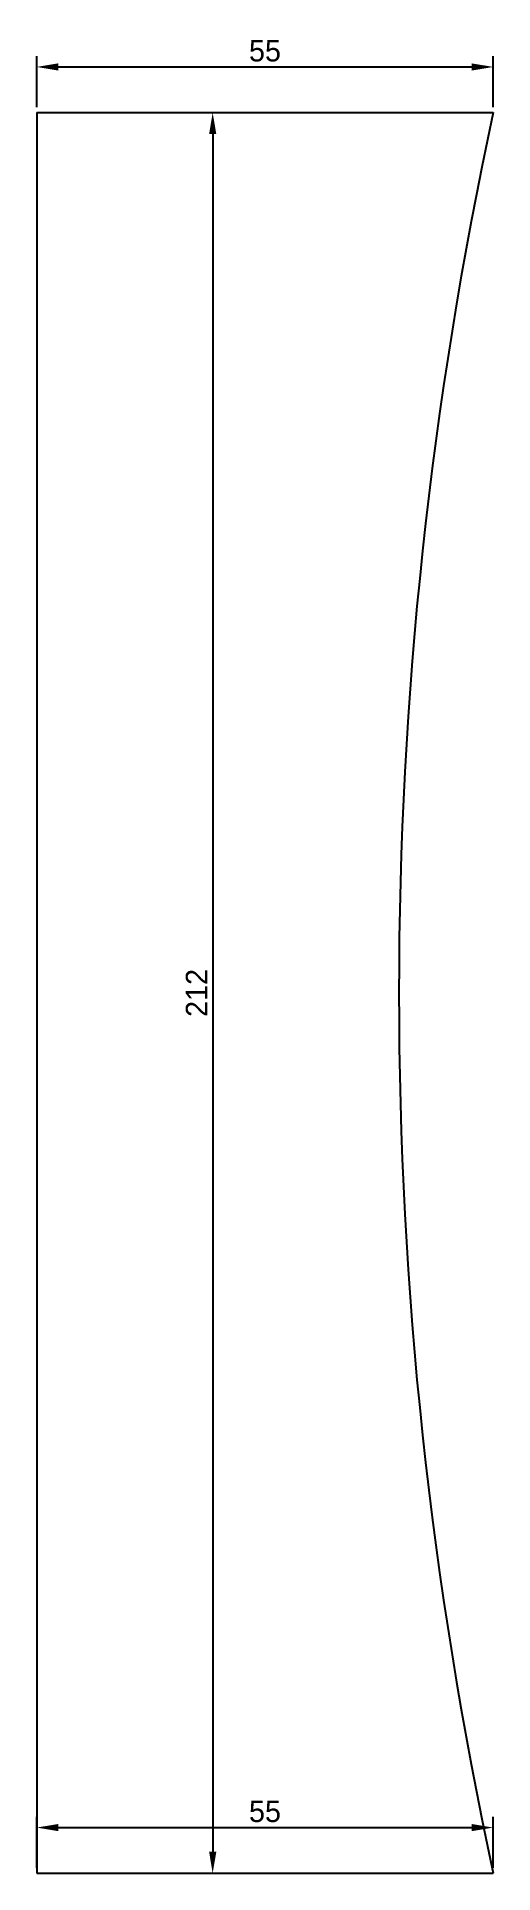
# Model space of a CAD drawing. Header units: millimetres. Extents: x -61 to -6, y -113 to 108.
import ezdxf

# ---------------------------------------------------------------- set-up
doc = ezdxf.new("R2010")
doc.units = ezdxf.units.MM
doc.layers.add('Dimensions', color=7, linetype='Continuous')
doc.layers.add('草图平面 01', color=7, linetype='Continuous')
doc.dimstyles.new('ISO-25', dxfattribs={"dimtxt": 2.5, "dimasz": 2.5, "dimexe": 1.25, "dimexo": 0.625, "dimtad": 1, "dimtxsty": 'Standard', "dimcen": 2.5, "dimadec": 0, "dimazin": 0, "dimtfac": 1, "dimtmove": 0, "dimatfit": 3, "dimfxl": 1, "dimarcsym": 0})

# ---------------------------------------------------------------- blocks, each defined once
blk = doc.blocks.new('*D1')
at = {"layer": 'Defpoints', "color": 0}
for p in [(-5.62, -107.44), (-60.62, -112.94), (-5.62, -112.94)]:
    blk.add_point(p, dxfattribs=at)
at = {"layer": 'Dimensions', "color": 140, "lineweight": -2}
for p, q in [((-60.62, -112.29), (-60.62, -106.15)), ((-5.62, -112.29), (-5.62, -106.15)), ((-58.03, -107.44), (-8.21, -107.44))]:
    blk.add_line(p, q, dxfattribs=at)
at = {"layer": 'Dimensions', "color": 140}
for points in [[(-58.03, -107.01), (-58.03, -107.87), (-60.62, -107.44)], [(-8.21, -107.87), (-8.21, -107.01), (-5.62, -107.44)]]:
    blk.add_solid(points, dxfattribs=at)
at = {"layer": 'Dimensions', "color": 140, "insert": (-33.12, -105.5), "char_height": 2.589, "attachment_point": 5}
blk.add_mtext('55', dxfattribs=at)
blk = doc.blocks.new('*D2')
at = {"layer": 'Defpoints', "color": 0}
for p in [(-5.62, 104.56), (-60.62, 99.06), (-5.62, 99.06)]:
    blk.add_point(p, dxfattribs=at)
at = {"layer": 'Dimensions', "color": 140, "lineweight": -2}
for p, q in [((-60.62, 99.71), (-60.62, 105.85)), ((-58.03, 104.56), (-8.21, 104.56)), ((-5.62, 99.71), (-5.62, 105.85))]:
    blk.add_line(p, q, dxfattribs=at)
at = {"layer": 'Dimensions', "color": 140}
for points in [[(-58.03, 104.99), (-58.03, 104.13), (-60.62, 104.56)], [(-8.21, 104.13), (-8.21, 104.99), (-5.62, 104.56)]]:
    blk.add_solid(points, dxfattribs=at)
at = {"layer": 'Dimensions', "color": 140, "insert": (-33.12, 106.5), "char_height": 2.589, "attachment_point": 5}
blk.add_mtext('55', dxfattribs=at)
blk = doc.blocks.new('*D3')
at = {"layer": 'Defpoints', "color": 0}
for p in [(-60.62, 99.06), (-60.62, -112.94), (-39.42, -112.94)]:
    blk.add_point(p, dxfattribs=at)
at = {"layer": 'Dimensions', "color": 140, "lineweight": -2}
for p, q in [((-59.97, 99.06), (-38.12, 99.06)), ((-39.42, 96.47), (-39.42, -110.35)), ((-59.97, -112.94), (-38.12, -112.94))]:
    blk.add_line(p, q, dxfattribs=at)
at = {"layer": 'Dimensions', "color": 140}
for points in [[(-38.98, 96.47), (-39.85, 96.47), (-39.42, 99.06)], [(-39.85, -110.35), (-38.98, -110.35), (-39.42, -112.94)]]:
    blk.add_solid(points, dxfattribs=at)
at = {"layer": 'Dimensions', "color": 140, "insert": (-41.36, -6.94), "char_height": 2.589, "attachment_point": 5, "rotation": 90}
blk.add_mtext('212', dxfattribs=at)

msp = doc.modelspace()

# ---------------------------------------------------------------- linework, layer by layer
at = {"layer": '草图平面 01'}
for p, q in [((-60.6162, 99.0581), (-60.6162, -112.9419)), ((-60.6162, 99.0581), (-5.6162, 99.0581)), ((-60.6162, -112.9419), (-5.6162, -112.9419))]:
    msp.add_line(p, q, dxfattribs=at)
msp.add_arc((483.0187, -6.9419), 500, 167.760417, 192.239583, dxfattribs=at)

# ---------------------------------------------------------------- dimensions: what is measured, and where the dimension line sits
at = {"layer": 'Dimensions'}
for base, p1, p2, angle, picture, middle in [((-5.6162, 104.5581), (-60.6162, 99.0581), (-5.6162, 99.0581), 360, '*D2', (-33.1162, 104.5581)), ((-39.4162, -112.9419), (-60.6162, 99.0581), (-60.6162, -112.9419), 270, '*D3', (-39.4162, -6.9419)), ((-5.6162, -107.4419), (-60.6162, -112.9419), (-5.6162, -112.9419), 0, '*D1', (-33.1162, -107.4419))]:
    dim = msp.add_linear_dim(base=base, p1=p1, p2=p2, angle=angle, dimstyle='ISO-25', override={"dimscale": 1.035714, "dimdec": 3, "dimzin": 8, "dimlunit": 2, "dimclrd": 140, "dimclre": 140, "dimclrt": 140}, dxfattribs=at)
    dim.commit()
    dim.dimension.update_dxf_attribs({"geometry": picture, "text_midpoint": middle, "dimtype": 161})

doc.saveas('drawing.dxf')
